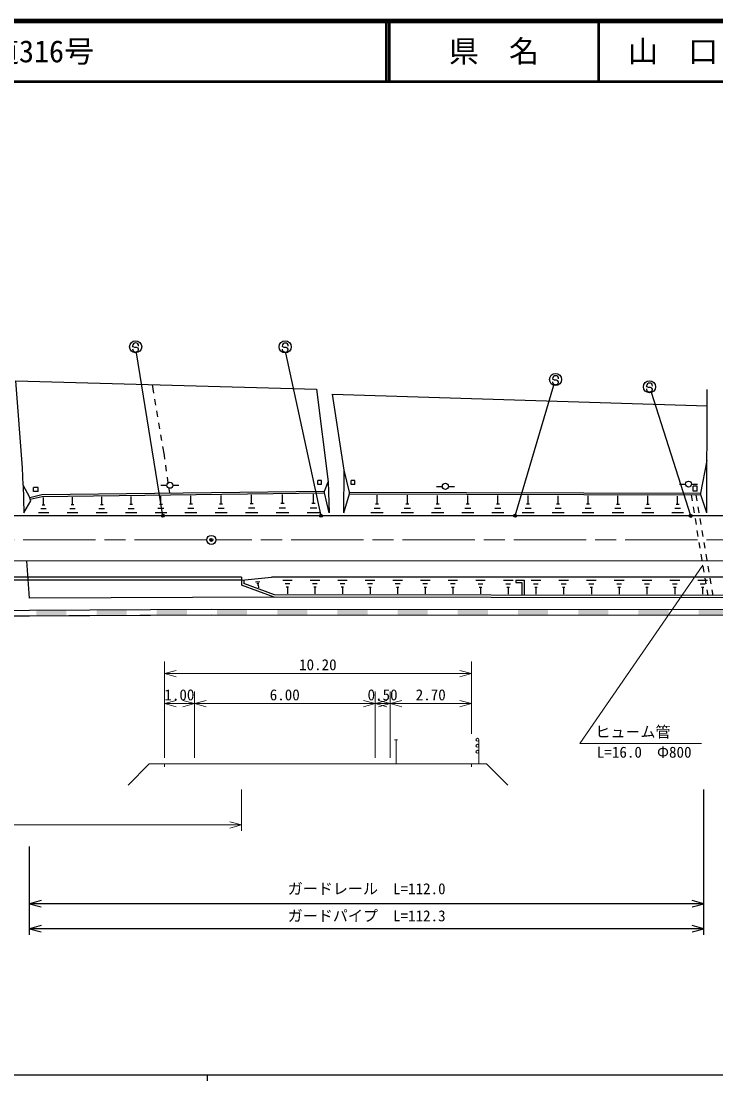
# Model space of a CAD drawing. Units: millimetres, scale not verified, with parts at other scales. Extents: x 40000 to 680000, y 20000 to 380000.
# Drawn here: x 237101 to 352480, y 204000 to 380000 of the extents above; entities that cross this region are included whole.
import ezdxf
from ezdxf.enums import TextEntityAlignment as Align

# ---------------------------------------------------------------- set-up
doc = ezdxf.new("R2010")
doc.units = ezdxf.units.MM
doc.header["$LTSCALE"] = 1000
doc.header["$PDMODE"] = 32
doc.header["$PDSIZE"] = 500
doc.linetypes.add('CHAIN', pattern=[18.5, 12, -1.5, 3.5, -1.5])
for name, color, linetype, lineweight in [('S-BGD', 7, 'Continuous', 25), ('S-BMK', 2, 'CHAIN', 13), ('S-BMK-SRVR', 3, 'Continuous', 25), ('S-STR-HTXT', 7, 'Continuous', 13), ('S-STR-STRC', 7, 'Continuous', 25), ('S-TTL', 2, 'Continuous', 140), ('S-TTL-BAND', 7, 'Continuous', 25), ('S-TTL-LINE', 7, 'Continuous', 50)]:
    doc.layers.add(name, color=color, linetype=linetype, lineweight=lineweight)
doc.layers.add('S-TTL-TXT', color=7, linetype='Continuous')
doc.styles.add('ＭＳ ゴシック', font='')
doc.styles.get('ＭＳ ゴシック').set_extended_font_data('MS Gothic')

msp = doc.modelspace()

# ---------------------------------------------------------------- hatches: boundary and pattern name
at = {"layer": 'S-BGD'}
for points in [[(244627, 281215), (239628, 281187), (239622, 282187), (244622, 282215)], [(254627, 281272), (249627, 281244), (249622, 282244), (254622, 282272)], [(264627, 281329), (259627, 281301), (259622, 282301), (264621, 282329)], [(274627, 281351), (269627, 281352), (269627, 282352), (274627, 282351)], [(284627, 281349), (279627, 281350), (279627, 282350), (284627, 282349)], [(294627, 281348), (289627, 281349), (289627, 282349), (294627, 282348)], [(304627, 281346), (299627, 281347), (299627, 282347), (304627, 282346)], [(314627, 281345), (309627, 281345), (309627, 282345), (314627, 282345)], [(324627, 281343), (319627, 281344), (319627, 282344), (324627, 282343)], [(334627, 281341), (329627, 281342), (329627, 282342), (334627, 282341)], [(344627, 281340), (339627, 281340), (339627, 282340), (344627, 282340)], [(354627, 281338), (349627, 281339), (349627, 282339), (354627, 282338)]]:
    msp.add_hatch(color=256, dxfattribs=at).paths.add_polyline_path(points)

# ---------------------------------------------------------------- linework, layer by layer
for p, q in [((259155, 318217), (258913, 319659)), ((351015, 298339), (351029, 318844)), ((259486, 316245), (259321, 317231)), ((259818, 314272), (259652, 315259)), ((260149, 312300), (259983, 313286)), ((260480, 310328), (260314, 311314)), ((260888, 307900), (260646, 309342)), ((260978, 307257), (260888, 307900)), ((261258, 305277), (261118, 306267)), ((237442, 302947), (237563, 298357)), ((238552, 300912), (237442, 302947)), ((260295, 302913), (261295, 302913)), ((261537, 303297), (261397, 304287)), ((262295, 302913), (263295, 302913)), ((286997, 303700), (286370, 303700)), ((286370, 303043), (286370, 303700)), ((286997, 303043), (286370, 303043)), ((286997, 303043), (286997, 303700)), ((292496, 303699), (291909, 303699)), ((291909, 303042), (291909, 303699)), ((292496, 303042), (291909, 303042)), ((292496, 303042), (292496, 303699)), ((306062, 302740), (307062, 302740)), ((308062, 302740), (309062, 302740)), ((346445, 303109), (347445, 303109)), ((348445, 303109), (349445, 303109)), ((349364, 302779), (348724, 302780)), ((348724, 301944), (348724, 302780)), ((349364, 301944), (349364, 302779)), ((238552, 300912), (240528, 301367)), ((238619, 300620), (240564, 301067)), ((239134, 301880), (239134, 302560)), ((239908, 302560), (239134, 302560)), ((239908, 301880), (239134, 301880)), ((239908, 301880), (239908, 302560)), ((240528, 301367), (287491, 301964)), ((240564, 301067), (287495, 301664)), ((250478, 299674), (250479, 300993)), ((255369, 299705), (255369, 301055)), ((260304, 299736), (260305, 301118)), ((261767, 301664), (261677, 302306)), ((265285, 299767), (265285, 301181)), ((270310, 299798), (270310, 301245)), ((275381, 299830), (275382, 301310)), ((280499, 299862), (280499, 301375)), ((285663, 299895), (285663, 301440)), ((291625, 301476), (349983, 301318)), ((291626, 301776), (349984, 301618)), ((296216, 299806), (296217, 301264)), ((301249, 299798), (301249, 301250)), ((306272, 299791), (306272, 301236)), ((311287, 299784), (311287, 301223)), ((316292, 299777), (316293, 301209)), ((321289, 299770), (321289, 301196)), ((326277, 299762), (326277, 301182)), ((331256, 299755), (331256, 301169)), ((336226, 299748), (336226, 301155)), ((341187, 299741), (341187, 301142)), ((346140, 299734), (346140, 301129)), ((348367, 301323), (348532, 300336)), ((349364, 301944), (348724, 301944)), ((349179, 301320), (349343, 300334)), ((237563, 298357), (238686, 300328)), ((238619, 300620), (238552, 300912)), ((238686, 300328), (238619, 300620)), ((241049, 299613), (240609, 299613)), ((240829, 299613), (240829, 300870)), ((245857, 299644), (245406, 299644)), ((245632, 299644), (245632, 300931)), ((250709, 299674), (250247, 299674)), ((255605, 299705), (255133, 299705)), ((260546, 299736), (260062, 299736)), ((265532, 299767), (265037, 299767)), ((270563, 299798), (270057, 299799)), ((275640, 299830), (275122, 299830)), ((280763, 299862), (280234, 299862)), ((285933, 299895), (285392, 299895)), ((296472, 299806), (295961, 299806)), ((301503, 299798), (300995, 299798)), ((306525, 299791), (306019, 299791)), ((311539, 299784), (311035, 299784)), ((316543, 299777), (316042, 299777)), ((321539, 299770), (321039, 299770)), ((326525, 299762), (326028, 299762)), ((331503, 299755), (331008, 299755)), ((336472, 299748), (335980, 299748)), ((341432, 299741), (340942, 299741)), ((346384, 299734), (345896, 299734)), ((348696, 299350), (348861, 298363)), ((349508, 299348), (349672, 298361)), ((426684, 297826), (75888, 297883)), ((241708, 298356), (239949, 298357)), ((241268, 298985), (240389, 298985)), ((246533, 298356), (244730, 298356)), ((246082, 299000), (245181, 299000)), ((251401, 298355), (249555, 298355)), ((250940, 299014), (250017, 299015)), ((256314, 298354), (254423, 298354)), ((255842, 299029), (254896, 299030)), ((261272, 298353), (259337, 298353)), ((260788, 299044), (259820, 299045)), ((266274, 298352), (264294, 298353)), ((265780, 299060), (264789, 299060)), ((271323, 298352), (269297, 298352)), ((270816, 299075), (269804, 299075)), ((276417, 298351), (274345, 298351)), ((275899, 299091), (274863, 299091)), ((281557, 298350), (279440, 298350)), ((281028, 299106), (279969, 299106)), ((286744, 298349), (284580, 298349)), ((286203, 299122), (285121, 299122)), ((297237, 298347), (295196, 298348)), ((296727, 299076), (295706, 299077)), ((302265, 298346), (300232, 298347)), ((301757, 299072), (300741, 299073)), ((307284, 298346), (305260, 298346)), ((306778, 299068), (305766, 299069)), ((312294, 298345), (310279, 298345)), ((311790, 299064), (310783, 299065)), ((317295, 298344), (315289, 298344)), ((316794, 299060), (315791, 299061)), ((322287, 298343), (320290, 298344)), ((321788, 299056), (320790, 299057)), ((327271, 298342), (325283, 298343)), ((326774, 299052), (325780, 299053)), ((332245, 298342), (330266, 298342)), ((331750, 299048), (330761, 299049)), ((337211, 298341), (335241, 298341)), ((336718, 299044), (335733, 299045)), ((342168, 298340), (340206, 298340)), ((341677, 299040), (340697, 299041)), ((347116, 298339), (345163, 298339)), ((346628, 299037), (345651, 299037)), ((349025, 297377), (349190, 296391)), ((349837, 297375), (350001, 296388)), ((349354, 295404), (349518, 294418)), ((350165, 295402), (350330, 294416)), ((349683, 293431), (349847, 292445)), ((350494, 293429), (350659, 292443)), ((350012, 291459), (350176, 290472)), ((350823, 291456), (350987, 290470)), ((513682, 290312), (74565, 290384)), ((238491, 284190), (238042, 290357)), ((350340, 289486), (350505, 288499)), ((351152, 289484), (351316, 288497)), ((273682, 287651), (75182, 287684)), ((273682, 287151), (83768, 287182)), ((273682, 287651), (273682, 287151)), ((273682, 287151), (278682, 287650)), ((273682, 287151), (273682, 286334)), ((274082, 287191), (274082, 286612)), ((276038, 286884), (276751, 286955)), ((513682, 287612), (278682, 287650)), ((280538, 287150), (282108, 287150)), ((285106, 287149), (286680, 287149)), ((289678, 287149), (291256, 287148)), ((294254, 287148), (295836, 287148)), ((298834, 287147), (300420, 287147)), ((303418, 287146), (305008, 287146)), ((308006, 287146), (309600, 287145)), ((312598, 287145), (314196, 287145)), ((317194, 287144), (318797, 287144)), ((319243, 287144), (320647, 287143)), ((319243, 287144), (319243, 286744)), ((320647, 287143), (320647, 284651)), ((321795, 287143), (323401, 287143)), ((326399, 287143), (328009, 287142)), ((331007, 287142), (332621, 287142)), ((335619, 287141), (337238, 287141)), ((340236, 287140), (341858, 287140)), ((344856, 287140), (346483, 287139)), ((349481, 287139), (351111, 287138)), ((350669, 287513), (350834, 286527)), ((351481, 287511), (351645, 286524)), ((276242, 286647), (276598, 286683)), ((276356, 286401), (276534, 286419)), ((276445, 286410), (276496, 285901)), ((280930, 286589), (281715, 286589)), ((281126, 286028), (281519, 286028)), ((281322, 286028), (281322, 284907)), ((285499, 286587), (286286, 286587)), ((285696, 286025), (286089, 286025)), ((285892, 286025), (285892, 284900)), ((290072, 286585), (290861, 286585)), ((290269, 286021), (290664, 286021)), ((290467, 286021), (290466, 284894)), ((294649, 286583), (295440, 286583)), ((294847, 286018), (295242, 286018)), ((295045, 286018), (295044, 284888)), ((299230, 286581), (300023, 286580)), ((299428, 286014), (299825, 286014)), ((299627, 286014), (299627, 284881)), ((303815, 286578), (304610, 286578)), ((304014, 286010), (304412, 286010)), ((304213, 286010), (304213, 284875)), ((308404, 286576), (309202, 286576)), ((308604, 286007), (309002, 286007)), ((308803, 286007), (308803, 284868)), ((312998, 286574), (313797, 286574)), ((313197, 286003), (313597, 286003)), ((313397, 286003), (313397, 284862)), ((317595, 286572), (318396, 286572)), ((317795, 285999), (318196, 285999)), ((317995, 285999), (317995, 284855)), ((319243, 286744), (320247, 286744)), ((320247, 286744), (320247, 284651)), ((322196, 286570), (322999, 286569)), ((322397, 285996), (322798, 285996)), ((322597, 285996), (322597, 284849)), ((326801, 286567), (327606, 286567)), ((327002, 285992), (327405, 285992)), ((327204, 285992), (327204, 284842)), ((331410, 286565), (332218, 286565)), ((331612, 285989), (332016, 285989)), ((331814, 285989), (331814, 284835)), ((336024, 286563), (336833, 286563)), ((336226, 285985), (336631, 285985)), ((336428, 285985), (336428, 284829)), ((340641, 286561), (341452, 286561)), ((340844, 285981), (341249, 285981)), ((341047, 285981), (341046, 284822)), ((345263, 286559), (346076, 286558)), ((345466, 285978), (345872, 285978)), ((345669, 285978), (345669, 284816)), ((349888, 286556), (350703, 286556)), ((350092, 285974), (350499, 285974)), ((350296, 285974), (350295, 284809)), ((350998, 285540), (351153, 284608)), ((351809, 285538), (351964, 284608)), ((279098, 284310), (238491, 284190)), ((268681, 281352), (167931, 280780))]:
    msp.add_line(p, q, dxfattribs=at)
for points in [[(237442, 302947), (237298, 305818), (236192, 320290), (286135, 318902), (288074, 303488), (288283, 298349)], [(290700, 298348), (290741, 305404), (288827, 318037), (351027, 316135)], [(351015, 298339), (349983, 301318), (349984, 301618), (351021, 307025)], [(290700, 298348), (291625, 301476), (291626, 301776), (290741, 305404)], [(288283, 298349), (287495, 301664), (287491, 301964), (288074, 303488)], [(487528, 284417), (464929, 284370), (433927, 284267), (351233, 284208), (279098, 284310), (273682, 286334)], [(487528, 284817), (464928, 284770), (433926, 284667), (351233, 284608), (279171, 284710), (274082, 286612)], [(68681, 281796), (167928, 281780), (268678, 282352), (570627, 282303)], [(570627, 281303), (268681, 281352), (167931, 280780), (68681, 280796)]]:
    msp.add_lwpolyline(points, dxfattribs=at)
for centre in [(261795, 302913), (307562, 302740), (347945, 303109)]:
    msp.add_circle(centre, 500, dxfattribs=at)
at = {"layer": 'S-BMK'}
for p, q in [((267933, 293852), (169433, 293868)), ((367933, 293836), (269433, 293852))]:
    msp.add_line(p, q, dxfattribs=at)
at = {"layer": 'S-BMK-SRVR'}
msp.add_circle((268683, 293852), 750, dxfattribs=at)
msp.add_point((268683, 293852), dxfattribs=at)
at = {"layer": 'S-STR-HTXT'}
for p, q in [((329902, 260000), (350313, 289650)), ((260884, 257645), (260884, 273645)), ((311884, 261645), (311884, 273645)), ((262816, 272162), (260884, 271645)), ((260884, 271645), (311884, 271645)), ((260884, 271645), (262816, 271127)), ((311884, 271645), (309952, 272162)), ((309952, 271127), (311884, 271645)), ((265884, 257645), (265884, 268645)), ((295884, 257645), (295884, 268645)), ((298384, 257645), (298384, 268645)), ((262816, 267162), (260884, 266645)), ((260884, 266645), (265884, 266645)), ((260884, 266645), (262816, 266127)), ((265884, 266645), (263952, 267162)), ((263952, 266127), (265884, 266645)), ((267816, 267162), (265884, 266645)), ((265884, 266645), (295884, 266645)), ((265884, 266645), (267816, 266127)), ((295884, 266645), (293952, 267162)), ((293952, 266127), (295884, 266645)), ((297816, 267162), (295884, 266645)), ((295884, 266645), (298384, 266645)), ((295884, 266645), (297816, 266127)), ((298384, 266645), (296452, 267162)), ((296452, 266127), (298384, 266645)), ((300316, 267162), (298384, 266645)), ((298384, 266645), (311884, 266645)), ((298384, 266645), (300316, 266127)), ((311884, 266645), (309952, 267162)), ((309952, 266127), (311884, 266645)), ((299134, 260645), (299634, 260645)), ((299384, 256645), (299384, 260645)), ((313134, 256645), (313134, 260645)), ((329902, 260000), (350087, 260000)), ((258384, 256645), (254848, 253109)), ((260884, 256645), (258384, 256645)), ((260884, 256645), (265884, 256645)), ((260884, 256645), (260884, 256145)), ((265884, 256645), (295884, 256645)), ((295884, 256645), (298384, 256645)), ((298384, 256645), (311884, 256645)), ((311884, 256645), (311884, 256145)), ((311884, 256645), (314384, 256645)), ((314384, 256645), (317919, 253109)), ((273682, 245501), (273682, 252365)), ((273682, 246501), (72262, 246501)), ((273682, 246501), (271750, 247018)), ((271750, 245983), (273682, 246501))]:
    msp.add_line(p, q, dxfattribs=at)
for centre in [(312884, 260645), (312884, 259645), (312884, 258645)]:
    msp.add_circle(centre, 250, dxfattribs=at)
at = {"layer": 'S-STR-STRC'}
for p, q in [((255714, 325937), (255614, 326055)), ((255959, 325798), (255714, 325937)), ((256259, 325796), (255959, 325798)), ((256504, 325684), (256259, 325796)), ((256610, 325548), (256504, 325684)), ((280556, 325923), (280457, 326041)), ((280801, 325783), (280556, 325923)), ((281102, 325781), (280801, 325783)), ((281347, 325669), (281102, 325781)), ((281453, 325533), (281347, 325669)), ((260648, 297853), (256273, 324939)), ((286916, 297849), (281086, 324920)), ((325466, 320498), (325367, 320616)), ((325711, 320358), (325466, 320498)), ((326012, 320356), (325711, 320358)), ((326257, 320244), (326012, 320356)), ((319130, 297844), (325581, 319528)), ((326363, 320108), (326257, 320244)), ((341072, 319290), (340972, 319408)), ((341317, 319150), (341072, 319290)), ((341617, 319148), (341317, 319150)), ((341863, 319036), (341617, 319148)), ((341968, 318900), (341863, 319036)), ((348325, 297839), (341776, 318326)), ((350480, 228263), (350480, 252365)), ((238480, 228263), (238480, 242893)), ((240412, 233929), (238480, 233411)), ((350480, 233411), (238480, 233411)), ((238480, 233411), (240412, 232894)), ((350480, 233411), (348548, 233929)), ((348548, 232894), (350480, 233411)), ((240412, 229780), (238480, 229263)), ((350480, 229263), (238480, 229263)), ((238480, 229263), (240412, 228745)), ((350480, 229263), (348548, 229780)), ((348548, 228745), (350480, 229263))]:
    msp.add_line(p, q, dxfattribs=at)
for centre, radius in [((256113, 325926), 1000), ((280956, 325912), 1000), ((325866, 320487), 1000), ((341471, 319279), 1000), ((260648, 297853), 150), ((260648, 297853), 120), ((260648, 297853), 90), ((260648, 297853), 60), ((260648, 297853), 30), ((260648, 297853), 20), ((286916, 297849), 150), ((286916, 297849), 120), ((286916, 297849), 90), ((286916, 297849), 60), ((286916, 297849), 30), ((286916, 297849), 20), ((319130, 297844), 150), ((319130, 297844), 120), ((319130, 297844), 90), ((319130, 297844), 60), ((319130, 297844), 30), ((319130, 297844), 20), ((348325, 297839), 150), ((348325, 297839), 120), ((348325, 297839), 90), ((348325, 297839), 60), ((348325, 297839), 30), ((348325, 297839), 20)]:
    msp.add_circle(centre, radius, dxfattribs=at)
for centre, start, end in [((256114, 326051), 359.55488, 179.55488), ((280957, 326037), 359.55488, 179.55488), ((256110, 325551), 179.55488, 359.55488), ((280953, 325537), 179.55488, 359.55488), ((325867, 320612), 359.55488, 179.55488), ((325863, 320112), 179.55488, 359.55488), ((341468, 318904), 179.55488, 359.55488), ((341472, 319404), 359.55488, 179.55488)]:
    msp.add_arc(centre, 500, start, end, dxfattribs=at)
for p in [(260648, 297853), (286916, 297849), (319130, 297844), (348325, 297839)]:
    msp.add_point(p, dxfattribs=at)
at = {"layer": 'S-TTL'}
msp.add_line((680000, 380000), (40000, 380000), dxfattribs=at)
at = {"layer": 'S-TTL-BAND'}
for p, q in [((40000, 205000), (579000, 205000)), ((268000, 205000), (268000, 204000))]:
    msp.add_line(p, q, dxfattribs=at)
at = {"layer": 'S-TTL-LINE'}
for p, q in [((297750, 380000), (297750, 370000)), ((298250, 380000), (298250, 370000)), ((333000, 380000), (333000, 370000)), ((40000, 370000), (680000, 370000))]:
    msp.add_line(p, q, dxfattribs=at)

# ---------------------------------------------------------------- texts
at = {"layer": 'S-STR-HTXT', "style": 'ＭＳ ゴシック'}
for s, p in [('10.20', (283259, 271645)), ('1.00', (260884, 266645)), ('6.00', (278384, 266645)), ('0.50', (294634, 266645)), ('2.70', (302634, 266645)), ('ヒュ－ム管', (332462, 260500))]:
    msp.add_text(s, height=1833, dxfattribs=at).set_placement(p, align=Align.BOTTOM_LEFT)
msp.add_text('L=16.0\u3000Φ800', height=1833, dxfattribs=at).set_placement((340587, 259500), align=Align.TOP_CENTER)
at = {"layer": 'S-STR-STRC', "style": 'ＭＳ ゴシック'}
for s, p in [('ガードレール\u3000L=112.0', (294480, 234438)), ('ガードパイプ\u3000L=112.3', (294480, 229938))]:
    msp.add_text(s, height=1833, dxfattribs=at).set_placement(p, align=Align.BOTTOM_CENTER)
at = {"layer": 'S-TTL-TXT', "style": 'ＭＳ ゴシック'}
msp.add_text('一般国道316号', height=3666, dxfattribs=at).set_placement((216734, 375000), align=Align.MIDDLE_LEFT)
for s, p in [('県\u3000名', (315625, 375000)), ('山\u3000口\u3000県', (350375, 375000))]:
    msp.add_text(s, height=3666, dxfattribs=at).set_placement(p, align=Align.MIDDLE_CENTER)

doc.saveas('drawing.dxf')
